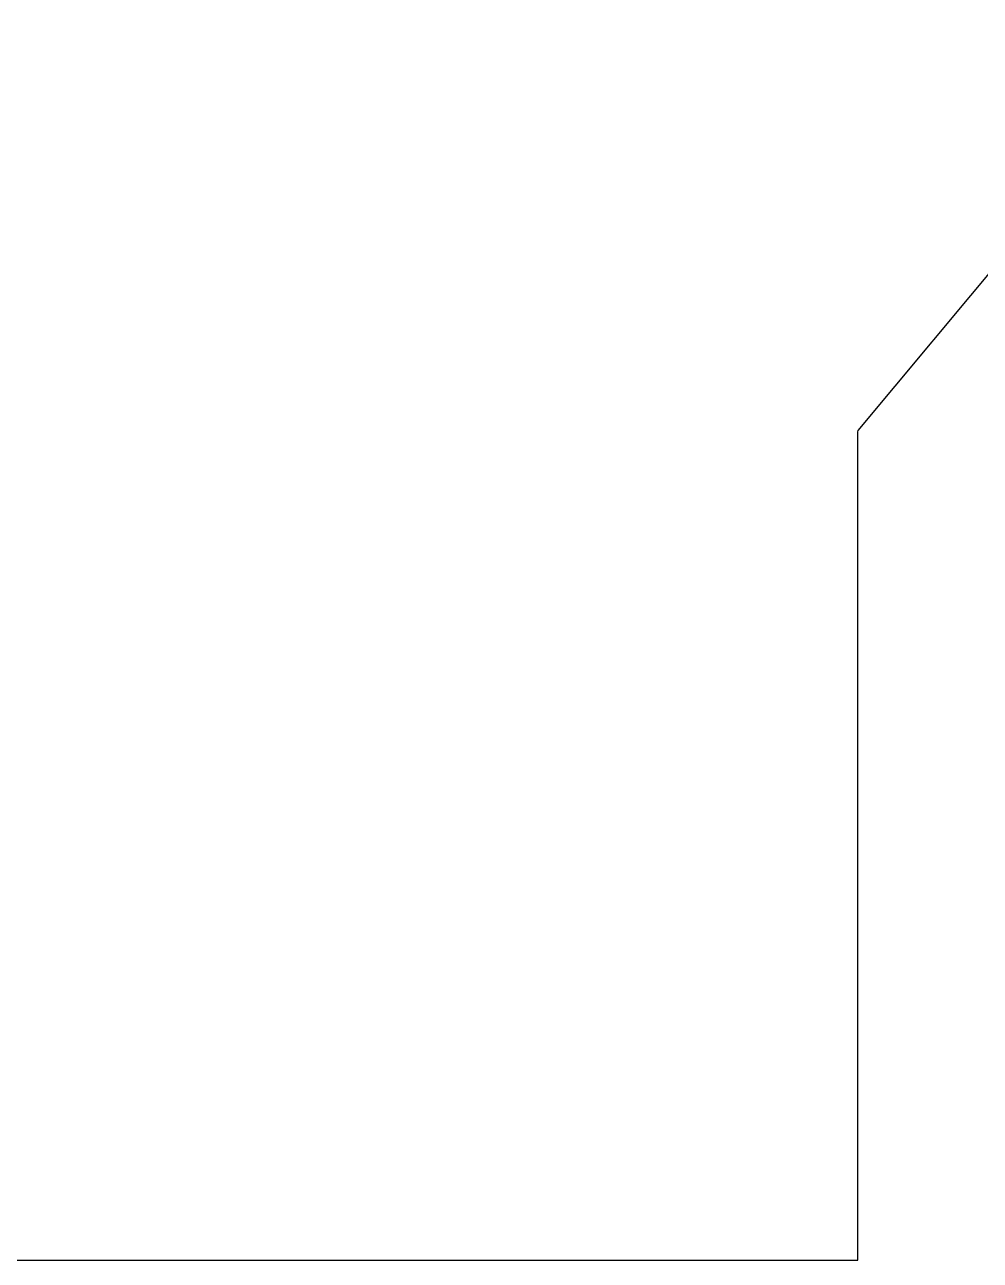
# Model space of a CAD drawing. Extents: x 97 to 313, y -170 to 213.
# Drawn here: x 170.3 to 210.7, y -120 to -67.8 of the extents above; entities that cross this region are included whole.
import ezdxf

# ---------------------------------------------------------------- set-up
doc = ezdxf.new("R2010")
doc.units = 0
doc.layers.add('BLACK', color=7, linetype='CONTINUOUS')

msp = doc.modelspace()

# ---------------------------------------------------------------- linework, layer by layer
at = {"layer": 'BLACK', "linetype": 'CONTINUOUS'}
for p, q in [((205.523, -84.9725), (219.792, -67.85)), ((205.5, -85.0358), (205.519, -84.9777)), ((205.519, -84.9777), (205.523, -84.9725)), ((205.5, -120), (205.5, -85.0358)), ((141.099, -120), (205.5, -120))]:
    msp.add_line(p, q, dxfattribs=at)

doc.saveas('drawing.dxf')
